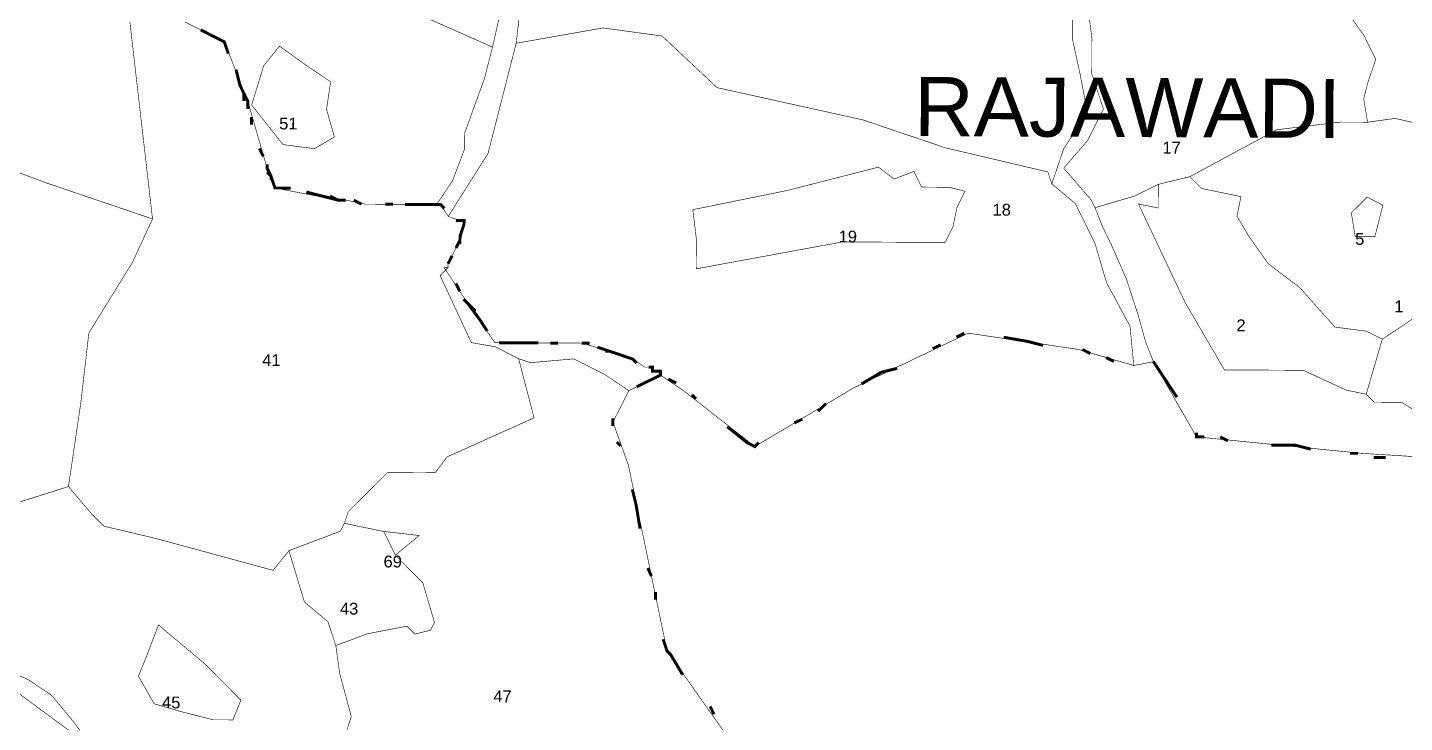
# Model space of a CAD drawing. Header units: metres. Extents: x 318080 to 326887, y 1838772 to 1852662.
# Drawn here: x 323295 to 324704, y 1844784 to 1845496 of the extents above; entities that cross this region are included whole.
import ezdxf

# ---------------------------------------------------------------- set-up
doc = ezdxf.new("R2010")
doc.units = ezdxf.units.M
doc.header["$MEASUREMENT"] = 0
for name, color, linetype in [('SURVEY NO.', 7, 'Continuous'), ('SURVEY PLOT BOUNDARY', 35, 'Continuous'), ('VILLAGE BOUNDARY', 212, 'Continuous'), ('VILLAGE NAME', 3, 'Continuous')]:
    doc.layers.add(name, color=color, linetype=linetype)
doc.styles.add('PDF Arial', font='arial.ttf')
doc.styles.get("Standard").update_dxf_attribs({"font": 'arial.ttf'})

# ---------------------------------------------------------------- blocks, each defined once
blk = doc.blocks.new('22')
at = {"layer": 'SURVEY PLOT BOUNDARY', "lineweight": 18, "const_width": 0.605}
for points in [[(323399.8, 1845501.6), (323411.4, 1845400.7), (323423, 1845299.7), (323314.3, 1845336.6), (323237.8, 1845365.2)], [(323779, 1845511.9), (323770.8, 1845475.6), (323706.4, 1845504.1)], [(323706.4, 1845504.1), (323770.8, 1845475.6), (323762.5, 1845443.3), (323742.1, 1845387), (323742, 1845370.8), (323729.8, 1845338.6), (323713.5, 1845314.5), (323709.5, 1845314.5), (323697.4, 1845314.6), (323649, 1845314.8), (323640.9, 1845314.8), (323620.7, 1845319), (323612.7, 1845319), (323548.2, 1845331.4), (323544.2, 1845343.5), (323540.2, 1845351.6), (323520.4, 1845420.3), (323496.5, 1845480.9), (323472.3, 1845493.2), (323456.2, 1845501.3)], [(324376.2, 1845545.3), (324383.9, 1845484.7), (324383.8, 1845448.4), (324395.7, 1845412.1), (324379.4, 1845379.9), (324355.1, 1845351.7), (324383.1, 1845319.3), (324387.1, 1845311.2), (324395.1, 1845291), (324403.1, 1845274.9), (324419.1, 1845238.5), (324431, 1845202.1), (324438.9, 1845173.8), (324446.9, 1845153.6), (324426.7, 1845149.7), (324422.9, 1845190), (324398.9, 1845234.5), (324387, 1845274.9), (324367, 1845315.4), (324342.9, 1845335.7), (324355.2, 1845371.9), (324379.5, 1845408.1), (324371.7, 1845448.5), (324363.8, 1845484.8), (324364, 1845533.2)], [(323799.2, 1845515.8), (323795, 1845479.5), (323766.2, 1845366.7), (323725.5, 1845302.3), (323717.5, 1845314.5), (323709.5, 1845314.5), (323713.5, 1845314.5), (323729.8, 1845338.6), (323742, 1845370.8), (323742.1, 1845387), (323762.5, 1845443.3), (323770.8, 1845475.6), (323779, 1845511.9)], [(324364, 1845533.2), (324363.8, 1845484.8), (324371.7, 1845448.5), (324379.5, 1845408.1), (324355.2, 1845371.9), (324342.9, 1845335.7), (324338.9, 1845347.8), (324234.1, 1845372.5), (324149.6, 1845401.1), (324000.5, 1845434.1), (323944.3, 1845486.9), (323883.8, 1845495.2), (323795, 1845479.5), (323799.2, 1845515.8)], [(324610.2, 1845560.3), (324662.3, 1845487.4), (324674.3, 1845463.2), (324666.1, 1845439), (324662, 1845422.9), (324665.9, 1845398.7), (324637.7, 1845398.8), (324573.1, 1845391), (324484.1, 1845343), (324451.8, 1845335.1), (324427.5, 1845323.1), (324387.1, 1845311.2), (324383.1, 1845319.3), (324355.1, 1845351.7), (324379.4, 1845379.9), (324395.7, 1845412.1), (324383.8, 1845448.4), (324383.9, 1845484.7), (324376.2, 1845545.3)], [(324766.7, 1845386.1), (324694.1, 1845402.6), (324665.9, 1845398.7), (324662, 1845422.9), (324666.1, 1845439), (324674.3, 1845463.2), (324662.3, 1845487.4), (324610.2, 1845560.3), (324626.3, 1845564.3), (324666.7, 1845572.1), (324670.9, 1845600.4), (324650.7, 1845604.5), (324646.9, 1845644.8), (324651, 1845661), (324675.2, 1845656.8), (324695.4, 1845656.7), (324715.5, 1845644.5)], [(323267.5, 1844840.6), (323295.7, 1844828.3), (323319.8, 1844812.1), (323339.9, 1844787.8), (323367.9, 1844751.3)], [(323343.8, 1844771.6), (323299.6, 1844804.1), (323239.3, 1844848.8)], [(323456.2, 1845501.3), (323472.3, 1845493.2), (323496.5, 1845480.9), (323520.4, 1845420.3), (323540.2, 1845351.6), (323544.2, 1845343.5), (323548.2, 1845331.4), (323612.7, 1845319), (323620.7, 1845319), (323640.9, 1845314.8), (323649, 1845314.8), (323697.4, 1845314.6), (323709.5, 1845314.5), (323717.5, 1845314.5), (323725.5, 1845302.3), (323737.6, 1845298.2), (323741.7, 1845298.2), (323737.6, 1845282.1), (323737.5, 1845278.1), (323725.3, 1845253.9), (323725.3, 1845249.9), (323717.2, 1845241.8), (323749.1, 1845173.1), (323773.3, 1845169), (323797.5, 1845156.7), (323813.3, 1845096.1), (323724.4, 1845056.2), (323712.2, 1845040.1), (323663.8, 1845040.4), (323623.2, 1845000.2), (323619.2, 1844988.1), (323615.1, 1844980.1), (323562.5, 1844960.2), (323546.3, 1844940.1), (323425.5, 1844972.9), (323373.1, 1844985.3), (323361, 1844997.5), (323337, 1845025.8), (323349.5, 1845110.5), (323357.9, 1845183.1), (323402.6, 1845255.5), (323423, 1845299.7), (323411.4, 1845400.7), (323399.8, 1845501.6)], [(324869.9, 1845046.7), (324660.2, 1845059.8), (324490.9, 1845076.7), (324446.9, 1845153.6), (324438.9, 1845173.8), (324431, 1845202.1), (324419.1, 1845238.5), (324403.1, 1845274.9), (324395.1, 1845291), (324387.1, 1845311.2), (324427.5, 1845323.1), (324451.8, 1845335.1), (324451.7, 1845310.9), (324431.5, 1845315.1), (324479.4, 1845214), (324519.5, 1845145.2), (324600.1, 1845144.8), (324644.4, 1845124.4), (324664.5, 1845120.3), (324672.6, 1845112.2), (324700.8, 1845112), (324733, 1845091.7)], [(324705.2, 1845192.7), (324681, 1845176.7), (324664.9, 1845184.8), (324632.6, 1845189), (324596.5, 1845229.5), (324564.3, 1845253.9), (324544.3, 1845282.2), (324532.3, 1845302.5), (324536.4, 1845322.6), (324496.1, 1845330.9), (324484.1, 1845343), (324573.1, 1845391), (324637.7, 1845398.8), (324665.9, 1845398.7), (324694.1, 1845402.6), (324766.7, 1845386.1)], [(323237.8, 1845365.2), (323314.3, 1845336.6), (323423, 1845299.7), (323402.6, 1845255.5), (323357.9, 1845183.1), (323349.5, 1845110.5), (323337, 1845025.8), (323223.9, 1844990)], [(323597.6, 1844701.8), (323626.3, 1844790.4), (323614.4, 1844834.9), (323610.5, 1844863.1), (323642.8, 1844875.1), (323683.2, 1844882.9), (323691.2, 1844874.8), (323707.4, 1844878.8), (323711.4, 1844886.8), (323699.5, 1844927.2), (323671.4, 1844955.6), (323695.7, 1844975.7), (323659.5, 1844979.9), (323619.2, 1844988.1), (323623.2, 1845000.2), (323663.8, 1845040.4), (323712.2, 1845040.1), (323724.4, 1845056.2), (323813.3, 1845096.1), (323797.5, 1845156.7), (323809.5, 1845152.6), (323853.9, 1845156.5), (323886.1, 1845140.2), (323910.2, 1845123.9), (323894, 1845091.7), (323909.9, 1845047.3), (323949.3, 1844857.5), (324009.4, 1844772.4)], [(323239.3, 1844848.8), (323299.6, 1844804.1), (323343.8, 1844771.6)], [(323367.9, 1844751.3), (323339.9, 1844787.8), (323319.8, 1844812.1), (323295.7, 1844828.3), (323267.5, 1844840.6)], [(323223.9, 1844990), (323337, 1845025.8), (323361, 1844997.5), (323373.1, 1844985.3), (323425.5, 1844972.9), (323546.3, 1844940.1), (323562.5, 1844960.2), (323578.4, 1844907.7), (323602.5, 1844887.4), (323610.5, 1844863.1), (323614.4, 1844834.9), (323626.3, 1844790.4), (323597.6, 1844701.8)]]:
    blk.add_lwpolyline(points, dxfattribs=at)
for points in [[(324234.1, 1845372.5), (324338.9, 1845347.8), (324342.9, 1845335.7), (324367, 1845315.4), (324387, 1845274.9), (324398.9, 1845234.5), (324422.9, 1845190), (324426.7, 1845149.7), (324370.3, 1845166.1), (324257.4, 1845182.8), (324140.2, 1845126.8), (324039.1, 1845066.8), (323966.7, 1845123.6), (323942.6, 1845139.9), (323942.6, 1845143.9), (323934.5, 1845144), (323934.6, 1845148), (323930.5, 1845148), (323926.5, 1845148), (323914.4, 1845156.2), (323902.4, 1845160.3), (323890.3, 1845164.4), (323862.1, 1845172.6), (323773.3, 1845173), (323745.3, 1845213.5), (323721.3, 1845249.9), (323725.3, 1845249.9), (323725.3, 1845253.9), (323737.5, 1845278.1), (323737.6, 1845282.1), (323741.7, 1845298.2), (323737.6, 1845298.2), (323725.5, 1845302.3), (323766.2, 1845366.7), (323795, 1845479.5), (323883.8, 1845495.2), (323944.3, 1845486.9), (324000.5, 1845434.1), (324149.6, 1845401.1)], [(323556.5, 1845375.8), (323588.7, 1845371.6), (323609, 1845383.6), (323601, 1845411.9), (323605.2, 1845440.1), (323581.1, 1845456.3), (323552.9, 1845476.6), (323536.7, 1845456.5), (323524.4, 1845416.3)], [(323588.7, 1845371.6), (323556.5, 1845375.8), (323524.4, 1845416.3), (323536.7, 1845456.5), (323552.9, 1845476.6), (323581.1, 1845456.3), (323605.2, 1845440.1), (323601, 1845411.9), (323609, 1845383.6)], [(323979.6, 1845276.9), (323979.4, 1845248.7), (324128.8, 1845276.2), (324201.4, 1845275.8), (324233.7, 1845275.7), (324241.8, 1845291.8), (324246, 1845311.9), (324254.1, 1845328), (324238, 1845332.1), (324209.7, 1845332.3), (324201.8, 1845348.4), (324181.6, 1845340.5), (324165.5, 1845352.7), (324072.6, 1845328.9), (323975.7, 1845309.2)], [(324165.5, 1845352.7), (324181.6, 1845340.5), (324201.8, 1845348.4), (324209.7, 1845332.3), (324238, 1845332.1), (324254.1, 1845328), (324246, 1845311.9), (324241.8, 1845291.8), (324233.7, 1845275.7), (324201.4, 1845275.8), (324128.8, 1845276.2), (323979.4, 1845248.7), (323979.6, 1845276.9), (323975.7, 1845309.2), (324072.6, 1845328.9)], [(324451.8, 1845335.1), (324484.1, 1845343), (324496.1, 1845330.9), (324536.4, 1845322.6), (324532.3, 1845302.5), (324544.3, 1845282.2), (324564.3, 1845253.9), (324596.5, 1845229.5), (324632.6, 1845189), (324664.9, 1845184.8), (324681, 1845176.7), (324664.5, 1845120.3), (324644.4, 1845124.4), (324600.1, 1845144.8), (324519.5, 1845145.2), (324479.4, 1845214), (324431.5, 1845315.1), (324451.7, 1845310.9)], [(324673.4, 1845281.6), (324681.6, 1845313.9), (324665.5, 1845322), (324649.3, 1845305.9), (324653.2, 1845281.7)], [(324673.4, 1845281.6), (324653.2, 1845281.7), (324649.3, 1845305.9), (324665.5, 1845322), (324681.6, 1845313.9)], [(323902.4, 1845160.3), (323914.4, 1845156.2), (323926.5, 1845148), (323930.5, 1845148), (323934.6, 1845148), (323934.5, 1845144), (323942.6, 1845143.9), (323942.6, 1845139.9), (323910.2, 1845123.9), (323886.1, 1845140.2), (323853.9, 1845156.5), (323809.5, 1845152.6), (323797.5, 1845156.7), (323773.3, 1845169), (323749.1, 1845173.1), (323717.2, 1845241.8), (323725.3, 1845249.9), (323721.3, 1845249.9), (323745.3, 1845213.5), (323773.3, 1845173), (323862.1, 1845172.6), (323890.3, 1845164.4)], [(324794.1, 1845212.5), (324806.1, 1845200.3), (324798, 1845184.2), (324805.9, 1845159.9), (324793.7, 1845143.9), (324801.8, 1845135.8), (324789.6, 1845123.7), (324793.4, 1845075.3), (324773.3, 1845079.4), (324733, 1845091.7), (324700.8, 1845112), (324672.6, 1845112.2), (324664.5, 1845120.3), (324681, 1845176.7), (324705.2, 1845192.7), (324733.6, 1845212.7)], [(323711.4, 1844886.8), (323707.4, 1844878.8), (323691.2, 1844874.8), (323683.2, 1844882.9), (323642.8, 1844875.1), (323610.5, 1844863.1), (323602.5, 1844887.4), (323578.4, 1844907.7), (323562.5, 1844960.2), (323615.1, 1844980.1), (323619.2, 1844988.1), (323659.5, 1844979.9), (323671.4, 1844955.6), (323699.5, 1844927.2)], [(323671.4, 1844955.6), (323659.5, 1844979.9), (323695.7, 1844975.7)], [(323429.1, 1844884.2), (323477.3, 1844843.6), (323513.4, 1844807.1), (323505.2, 1844787), (323485.1, 1844787.1), (323452.8, 1844795.3), (323424.6, 1844803.5), (323408.6, 1844831.8), (323416.8, 1844851.9)], [(323477.3, 1844843.6), (323429.1, 1844884.2), (323416.8, 1844851.9), (323408.6, 1844831.8), (323424.6, 1844803.5), (323452.8, 1844795.3), (323485.1, 1844787.1), (323505.2, 1844787), (323513.4, 1844807.1)]]:
    blk.add_lwpolyline(points, close=True, dxfattribs=at)
at = {"layer": 'VILLAGE BOUNDARY', "lineweight": 50, "const_width": 3.03}
for points in [[(323500.5, 1845468.8), (323496.5, 1845480.9), (323472.3, 1845493.2)], [(323480.4, 1845489.1), (323488.4, 1845485)], [(323508.4, 1845452.6), (323512.4, 1845436.5), (323520.4, 1845420.3), (323520.4, 1845412.2)], [(323516.4, 1845420.3), (323516.4, 1845428.4)], [(323524.3, 1845396.1), (323524.3, 1845404.2)], [(323532.3, 1845371.8), (323536.3, 1845363.7)], [(323564.3, 1845331.3), (323548.2, 1845331.4), (323544.2, 1845343.5), (323540.2, 1845351.6), (323540.2, 1845355.7)], [(323540.2, 1845347.6), (323544.2, 1845343.5), (323544.2, 1845339.5)], [(323580.5, 1845327.2), (323596.6, 1845323.1), (323612.7, 1845319), (323620.7, 1845319)], [(323612.7, 1845319), (323604.6, 1845323.1)], [(323636.9, 1845314.9), (323628.8, 1845318.9)], [(323661.1, 1845314.7), (323669.1, 1845314.7)], [(323721.6, 1845310.4), (323717.5, 1845314.5), (323709.5, 1845314.5), (323705.4, 1845314.5), (323697.4, 1845314.6), (323681.2, 1845314.6)], [(323685.3, 1845314.6), (323697.4, 1845314.6)], [(323733.6, 1845298.2), (323737.6, 1845298.2), (323741.7, 1845298.2), (323741.6, 1845294.2), (323737.6, 1845282.1), (323737.5, 1845278.1), (323733.5, 1845270)], [(323737.5, 1845274), (323737.5, 1845278.1), (323737.6, 1845282.1)], [(323725.3, 1845253.9), (323729.4, 1845262)], [(323733.3, 1845233.7), (323737.3, 1845225.6)], [(323765.3, 1845185.1), (323757.3, 1845197.3), (323745.3, 1845213.5), (323741.3, 1845217.5)], [(323745.3, 1845213.5), (323753.3, 1845205.4)], [(323777.4, 1845173), (323793.5, 1845172.9), (323817.7, 1845172.8)], [(323809.6, 1845172.8), (323801.6, 1845172.9)], [(323837.9, 1845172.7), (323829.8, 1845172.7)], [(323862.1, 1845172.6), (323870.1, 1845172.5)], [(324229.1, 1845170.8), (324221.1, 1845166.8)], [(324253.4, 1845182.8), (324245.3, 1845178.8)], [(324334, 1845170.3), (324317.9, 1845174.4), (324293.7, 1845178.6)], [(323918.4, 1845152.1), (323914.4, 1845156.2), (323902.4, 1845160.3), (323890.3, 1845164.4), (323878.2, 1845168.4)], [(323886.2, 1845164.4), (323890.3, 1845164.4)], [(324382.4, 1845162), (324374.3, 1845166.1)], [(324406.5, 1845153.8), (324398.5, 1845157.9)], [(323930.5, 1845148), (323934.6, 1845148), (323934.5, 1845144), (323942.6, 1845143.9), (323942.6, 1845139.9), (323918.3, 1845127.9)], [(324184.7, 1845146.8), (324168.5, 1845142.8), (324148.3, 1845130.8)], [(324470.9, 1845117.2), (324462.9, 1845129.3), (324446.9, 1845153.6)], [(323958.7, 1845131.8), (323950.6, 1845135.8)], [(323978.8, 1845115.5), (323974.8, 1845119.6)], [(324111.9, 1845110.8), (324103.8, 1845102.8)], [(323894, 1845095.8), (323894, 1845091.7), (323893.9, 1845087.7)], [(324043.1, 1845070.8), (324039.1, 1845066.8), (324031, 1845070.9), (324010.9, 1845087.1)], [(324087.6, 1845094.8), (324079.5, 1845090.8)], [(323897.9, 1845071.5), (323901.9, 1845067.5)], [(324499, 1845076.7), (324490.9, 1845076.7), (324490.9, 1845080.8)], [(324523.1, 1845072.6), (324515.1, 1845076.6)], [(324607.8, 1845064.1), (324591.7, 1845068.2), (324567.5, 1845068.3)], [(324656.2, 1845059.8), (324648.1, 1845059.8)], [(324684.4, 1845055.6), (324672.3, 1845055.7)], [(323913.8, 1845023), (323917.7, 1845006.9), (323921.7, 1844982.7)], [(323929.5, 1844942.3), (323933.5, 1844934.2)], [(323937.5, 1844918), (323937.5, 1844910)], [(323945.3, 1844869.6), (323949.3, 1844857.5), (323953.3, 1844853.4), (323965.3, 1844833.2)], [(323993.4, 1844800.8), (323997.4, 1844792.7)]]:
    blk.add_lwpolyline(points, dxfattribs=at)
at = {"layer": 'SURVEY NO.', "char_height": 12.1, "attachment_point": 7, "rotation": 359.7242, "style": 'PDF Arial'}
for s, insert in [('51', (323552.5, 1845391.2)), ('17', (324456, 1845366.7)), ('18', (324282.2, 1845303)), ('19', (324124.8, 1845275.5)), ('5', (324653.2, 1845273)), ('1', (324693.2, 1845204.2)), ('2', (324531.7, 1845184.8)), ('41', (323535.2, 1845149.2)), ('69', (323659.3, 1844942.9)), ('43', (323614.7, 1844894.7)), ('45', (323432.7, 1844798.7)), ('47', (323771.6, 1844805.2))]:
    blk.add_mtext(s, dxfattribs=dict(at, insert=insert))
at = {"layer": 'VILLAGE NAME', "insert": (324201.9, 1845383.7), "char_height": 60.51, "attachment_point": 7, "rotation": 359.7242}
blk.add_mtext('RAJAWADI', dxfattribs=at)

msp = doc.modelspace()

# ---------------------------------------------------------------- block references
msp.add_blockref('22', (0, 0))

doc.saveas('drawing.dxf')
